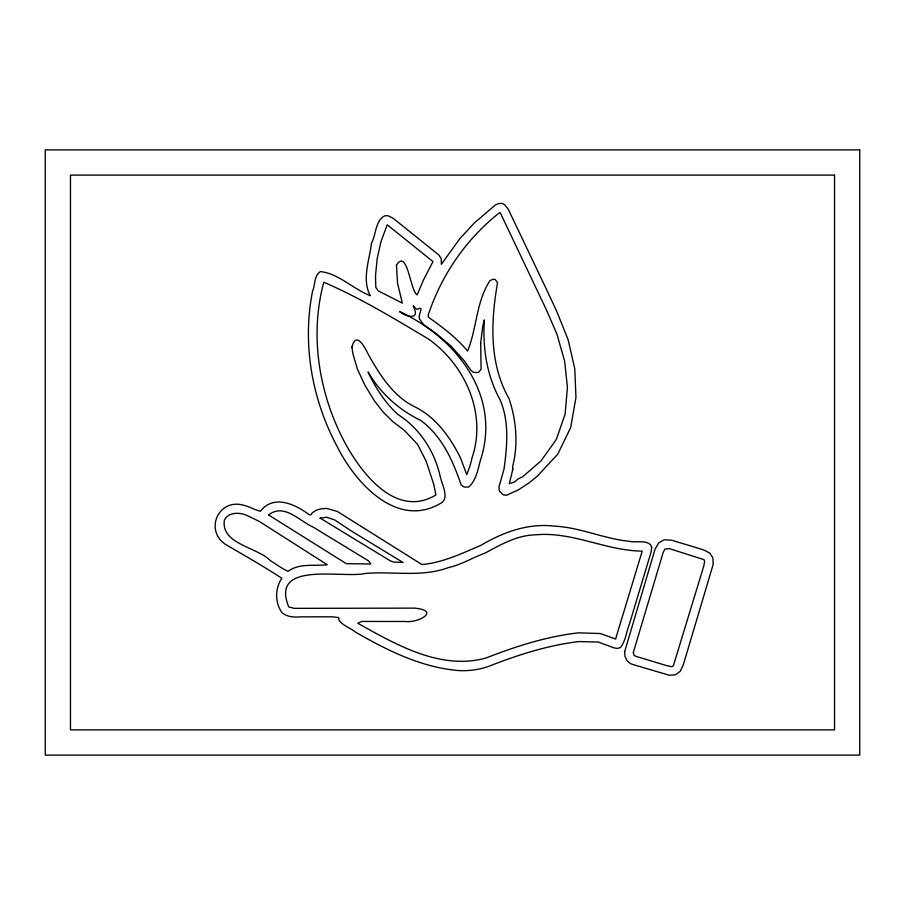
<?xml version="1.0" encoding="UTF-8"?>
<svg xmlns="http://www.w3.org/2000/svg" width="905" height="905" viewBox="0 0 905 905"><rect width="100%" height="100%" fill="white"/><g stroke="black" fill="none" stroke-linecap="round" stroke-linejoin="round"><path stroke-width="1.36" d="M616.463 636.102L642.211 551.122C605.886 550.76 572.48 531.405 535.794 534.81C517.015 535.149 500.895 544.618 484.91 553.159C472.648 557.684 461.403 564.663 448.473 567.571C421.9 577.537 393.053 571.123 365.326 573.442C342.373 578.759 269.781 560.206 288.695 606.893L294.261 608.352L414.467 608.126C441.346 610.649 417.771 623.341 405.316 621.475L361.796 621.452L357.758 623.24C396.254 644.733 441.199 670.843 486.471 657.833C516.065 646.249 546.688 636.509 578.363 632.844L600.4 633.534L615.717 639.077L616.452 636.125M248.988 516.382L259.294 521.438L327.259 564.731C314.103 566.36 299.476 562.876 288.084 571.327C282.077 568.679 276.014 564.12 270.414 560.659C257.631 547.254 220.571 544.12 224.395 520.115C228.716 511.336 240.979 512.23 248.389 516.144M512.83 469.186L509.289 483.723L514.696 481.913L517.977 479.05L522.807 476.652L541.02 460.894L556.337 439.445L565.116 414.083L567.424 387.351L564.63 361.061L556.914 334.103L546.53 310.121L500.657 213.591L500.001 212.437L498.655 213.41C465.702 239.667 441.233 275.369 428.122 315.359L428.551 317.293C442.624 327.225 456.437 337.757 467.591 351.05C476.958 328.277 475.996 301.965 489.967 280.629L493.44 279.159L495.363 279.702L497.546 282.779C490.793 321.501 488.949 363.414 509.051 398.675C516.257 420.112 518.429 444.672 512.592 466.516L512.83 469.186M480.691 343.21L481.075 369.251L478.507 372.498L473.53 372.408L471.007 370.394L464.107 360.62L450.814 345.914L435.509 333.006L423.789 324.816L420.078 319.827C416.572 316.264 425.305 305.076 417.771 309.182C415.124 310.144 411.741 302.089 413.924 307.621C420.146 320.947 405.067 316.377 399.603 311.558C456.267 337.859 501.936 395.723 480.317 460.622C477.931 469.831 476.053 480.476 468.779 486.958L464.254 487.116L461.154 485.001C452.952 460.792 442.059 436.074 420.655 420.395C398.788 409.773 380.349 393.223 368.086 372C375.473 387.793 385.066 402.77 398.03 414.569C419.92 428.574 434.513 451.176 440.192 476.369C441.923 484.922 450.464 498.949 439.706 503.859C396.175 528.486 355.224 482.489 337.373 446.946C312.01 399.75 302.032 344.024 312.542 291.263C315.336 285.03 313.888 275.754 320.291 271.613C338.006 273.129 353.55 289.351 370.36 295.697C361.468 279.736 369.579 259.95 371.491 243.106C376.186 234.61 375.145 221.069 384.591 215.854L387.894 215.661L393.211 218.343L438.88 255.006L441.289 258.785L441.335 264.339L459.751 238.784L474.163 223.139L495.08 205.197L497.976 203.727L501.449 203.331L504.594 204.564L508.384 209.474L547.05 290.596L556.914 311.761L568.114 339.703L574.811 368.889L575.953 397.544L570.682 427.567L557.74 454.197L537.265 476.222L528.995 482.942L518.52 489.786L506.574 495.261L503.101 494.786L499.322 490.906L498.972 486.981L504.028 469.028C507.128 446.108 509.504 421.628 500.013 399.614C486.63 375.383 482.512 347.305 484.356 319.918L482.648 326.977L480.691 343.21M396.469 265.075L397.521 283.118L402.34 303.152L378.29 290.867L375.79 287.315L375.496 275.833L377.227 258.31L380.982 241.612L387.227 224.791L432.986 261.579L423.574 279.803L417.171 294.86C410.327 291.433 407.476 247.868 396.469 265.075M624.642 651.736L625.016 656.521L627.029 660.695L630.366 663.591L633.466 664.7L669.315 675.243L675.583 674.779L680.198 671.329L683.241 665.028L713.163 564.471L712.914 557.853L709.611 552.955L703.275 549.754L671.397 540.149L664.146 539.81L658.727 542.83L655.062 549.211L624.642 651.736M633.342 652.381L634.02 655.435L636.249 656.442L667.279 665.808L671.94 666.646L673.32 665.888L703.751 566.168L704.656 561.338L703.92 559.641L669.508 548.668L665.017 548.973L663.229 552.265L633.342 652.381M351.898 347.056L352.927 353.81L357.418 369.116L364.806 385.055L374.466 400.915L383.132 412.047L392.793 421.606L404.241 430.26L417.612 444.446L426.165 461.222L433.88 484.82L435.927 494.933C394.931 519.809 358.685 470.102 342.395 437.907C318.481 390.383 309.781 334.024 323.798 282.236C359.964 297.79 394.048 318.515 427.873 338.662C465.181 364.511 487.241 413.89 471.935 458.134C470.86 463.824 468.892 469.254 466.754 474.627L460.419 457.76C449.955 436.81 435.26 416.266 413.449 406.187C392.928 395.53 379.885 374.919 368.821 355.382C365.53 348.866 356.423 329.816 351.898 347.056M651.679 547.502L651.091 552.005L629.382 624.212C626.237 631.973 625.706 641.034 620.4 647.55L617.436 648.433L614.19 647.935L598.216 642.041L578.895 641.577C549.086 645.118 520.205 654.145 492.275 664.971C481.415 669.508 469.537 671.272 457.806 670.503C421.017 667.211 387.091 650.367 355.541 632.131C350.269 627.855 342.791 625.785 338.911 620.038L338.764 617.606L332.859 616.825L300.811 616.837C294.272 617.414 287.349 617.12 282.009 612.696C274.803 602.798 274.939 588.295 281.862 578.272C280.561 577.413 279.26 576.553 277.937 575.738C260.708 564.686 242.902 554.607 225.277 544.233C204.044 529.617 219.101 497.818 243.818 505.318C249.61 506.529 254.791 510.001 260.448 511.246C273.514 494.051 295.63 504.255 309.193 514.764L310.901 514.787L312.349 512.75L316.411 510.16L321.433 508.723L326.75 508.474L337.271 511.393L421.888 564.528C442.635 562.774 461.754 553.453 480.657 545.466C502.988 532.242 528.101 522.943 554.607 526.156C580.252 527.4 603.873 538.814 629.292 541.281C636.113 543 644.994 539.618 650.638 544.833L651.679 547.502M320.132 518.09L390.315 560.874L393.743 562.039L403.076 562.525L351.513 531.122L334.601 519.866L326.535 517.23L320.144 518.169M268.615 514.979L346.355 563.691L370.892 563.973L368.573 560.896L313.345 527.23C299.521 521.122 284.012 502.682 268.615 514.979M859.75 149.902L45.25 149.902L45.25 755.098L859.75 755.098L859.75 149.902M834.534 175.118L70.466 175.118L70.466 729.883L834.534 729.883L834.534 175.118"/></g></svg>
